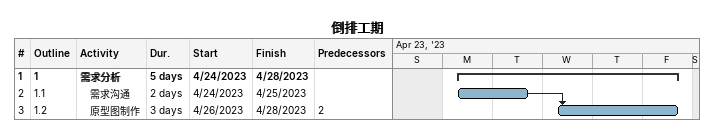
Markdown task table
倒排工期

| ID | WBS | Task | Duration | Start | Finish | Predecessors |
|---|---|---|---|---|---|---|
| 1 | 1 | **需求分析** | 5d | 2023-04-24 | 2023-04-28 |  |
| 2 | 1.1 | 需求沟通 | 2d | 2023-04-24 | 2023-04-25 |  |
| 3 | 1.2 | 原型图制作 | 3d | 2023-04-26 | 2023-04-28 | 2 |
